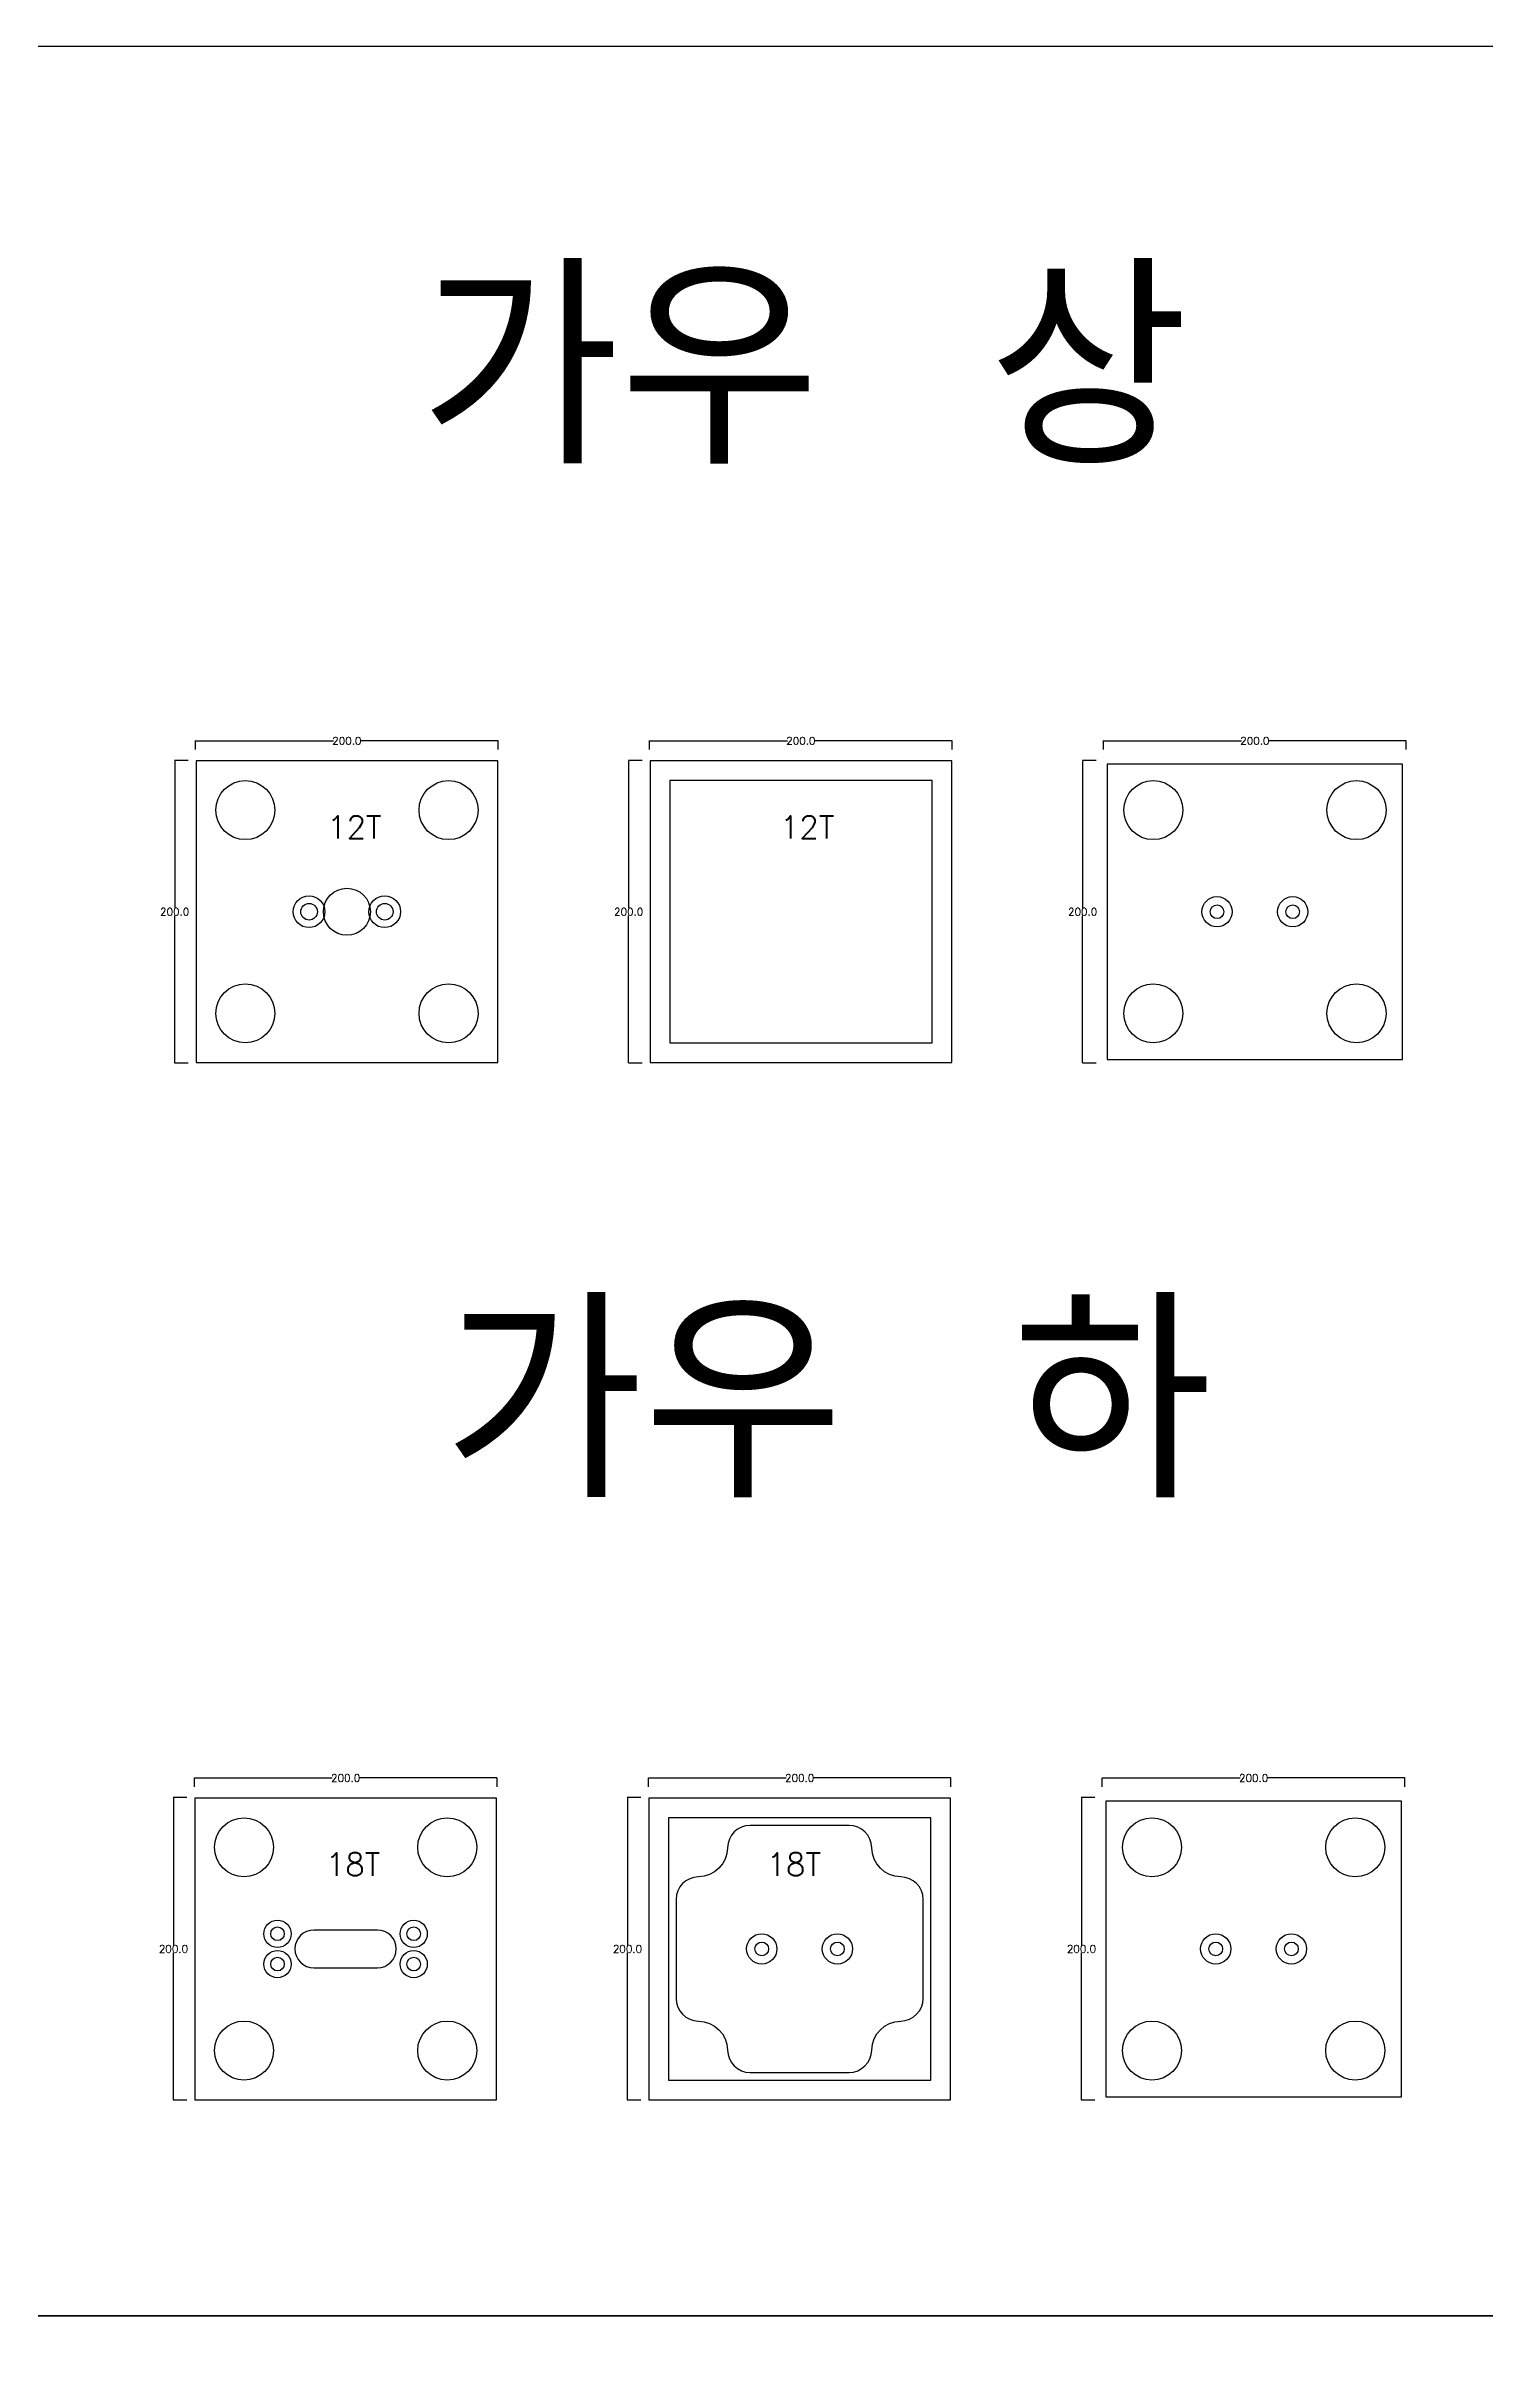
# Model space of a CAD drawing. Header units: millimetres. Extents: x 13291 to 28291, y 200 to 6643.
# Drawn here: x 14534 to 15484, y 4669 to 6200 of the extents above; entities that cross this region are included whole.
import ezdxf

# ---------------------------------------------------------------- set-up
doc = ezdxf.new("R2010")
doc.units = ezdxf.units.MM
for name, color, linetype in [('TEXT', 3, 'Continuous'), ('볼트 구멍', 7, 'Continuous'), ('치구', 7, 'Continuous'), ('치수', 7, 'Continuous')]:
    doc.layers.add(name, color=color, linetype=linetype)
doc.styles.get("Standard").update_dxf_attribs({"font": 'txt.shx', "bigfont": 'whgtxt.shx'})
doc.dimstyles.get("Standard").update_dxf_attribs({"dimtxt": 7, "dimasz": 0.18, "dimexe": 0.18, "dimexo": 0.0625, "dimgap": 0.09, "dimtad": 0, "dimtih": 1, "dimtoh": 1, "dimdec": 1, "dimzin": 0, "dimdsep": 46, "dimtxsty": 'Standard', "dimcen": 0.09, "dimadec": 0, "dimazin": 0, "dimtfac": 1, "dimtdec": 1, "dimtofl": 0, "dimtmove": 0, "dimatfit": 3, "dimfxl": 0, "dimtolj": 1, "dimtzin": 0, "dimarcsym": 0})

# ---------------------------------------------------------------- blocks, each defined once
blk = doc.blocks.new('*D520')
at = {"layer": 'Defpoints', "color": 0, "linetype": 'Continuous'}
for p in [(14626.8, 5042.2), (14617.9, 4842.2), (14626.8, 4842.2)]:
    blk.add_point(p, dxfattribs=at)
at = {"layer": '치수', "color": 0, "linetype": 'Continuous', "lineweight": -2}
for p, q in [((14626.7, 5042.2), (14617.7, 5042.2)), ((14617.9, 5042), (14617.9, 4944.8)), ((14617.9, 4842.4), (14617.9, 4939.6)), ((14626.7, 4842.2), (14617.7, 4842.2))]:
    blk.add_line(p, q, dxfattribs=at)
at = {"layer": '치수', "color": 0, "linetype": 'Continuous'}
for points in [[(14617.8, 5042), (14617.9, 5042), (14617.9, 5042.2)], [(14617.8, 4842.4), (14617.9, 4842.4), (14617.9, 4842.2)]]:
    blk.add_solid(points, dxfattribs=at)
at = {"layer": '치수', "color": 0, "linetype": 'Continuous', "insert": (14617.9, 4942.2), "char_height": 5, "attachment_point": 5}
blk.add_mtext('\\A1;200.0', dxfattribs=at)
blk = doc.blocks.new('*D522')
at = {"layer": 'Defpoints', "color": 0, "linetype": 'Continuous'}
for p in [(15131.7, 5055.2), (14931.7, 5049.3), (15131.7, 5049.3)]:
    blk.add_point(p, dxfattribs=at)
at = {"layer": '치수', "color": 0, "linetype": 'Continuous', "lineweight": -2}
for p, q in [((14931.7, 5049.4), (14931.7, 5055.4)), ((14931.8, 5055.2), (15022.8, 5055.2)), ((15131.5, 5055.2), (15040.5, 5055.2)), ((15131.7, 5049.4), (15131.7, 5055.4))]:
    blk.add_line(p, q, dxfattribs=at)
at = {"layer": '치수', "color": 0, "linetype": 'Continuous'}
for points in [[(14931.8, 5055.2), (14931.8, 5055.2), (14931.7, 5055.2)], [(15131.5, 5055.2), (15131.5, 5055.2), (15131.7, 5055.2)]]:
    blk.add_solid(points, dxfattribs=at)
at = {"layer": '치수', "color": 0, "linetype": 'Continuous', "insert": (15031.7, 5055.2), "char_height": 5, "attachment_point": 5}
blk.add_mtext('\\A1;200.0', dxfattribs=at)
blk = doc.blocks.new('*D521')
at = {"layer": 'Defpoints', "color": 0, "linetype": 'Continuous'}
for p in [(14926.8, 5042.2), (14917.9, 4842.2), (14926.8, 4842.2)]:
    blk.add_point(p, dxfattribs=at)
at = {"layer": '치수', "color": 0, "linetype": 'Continuous', "lineweight": -2}
for p, q in [((14926.7, 5042.2), (14917.7, 5042.2)), ((14917.9, 5042), (14917.9, 4944.8)), ((14917.9, 4842.4), (14917.9, 4939.6)), ((14926.7, 4842.2), (14917.7, 4842.2))]:
    blk.add_line(p, q, dxfattribs=at)
at = {"layer": '치수', "color": 0, "linetype": 'Continuous'}
for points in [[(14917.8, 5042), (14917.9, 5042), (14917.9, 5042.2)], [(14917.8, 4842.4), (14917.9, 4842.4), (14917.9, 4842.2)]]:
    blk.add_solid(points, dxfattribs=at)
at = {"layer": '치수', "color": 0, "linetype": 'Continuous', "insert": (14917.9, 4942.2), "char_height": 5, "attachment_point": 5}
blk.add_mtext('\\A1;200.0', dxfattribs=at)
blk = doc.blocks.new('*D523')
at = {"layer": 'Defpoints', "color": 0, "linetype": 'Continuous'}
for p in [(14831.7, 5055.2), (14631.7, 5049.3), (14831.7, 5049.3)]:
    blk.add_point(p, dxfattribs=at)
at = {"layer": '치수', "color": 0, "linetype": 'Continuous', "lineweight": -2}
for p, q in [((14631.7, 5049.4), (14631.7, 5055.4)), ((14631.8, 5055.2), (14722.8, 5055.2)), ((14831.5, 5055.2), (14740.5, 5055.2)), ((14831.7, 5049.4), (14831.7, 5055.4))]:
    blk.add_line(p, q, dxfattribs=at)
at = {"layer": '치수', "color": 0, "linetype": 'Continuous'}
for points in [[(14631.8, 5055.2), (14631.8, 5055.2), (14631.7, 5055.2)], [(14831.5, 5055.2), (14831.5, 5055.2), (14831.7, 5055.2)]]:
    blk.add_solid(points, dxfattribs=at)
at = {"layer": '치수', "color": 0, "linetype": 'Continuous', "insert": (14731.7, 5055.2), "char_height": 5, "attachment_point": 5}
blk.add_mtext('\\A1;200.0', dxfattribs=at)
blk = doc.blocks.new('*D519')
at = {"layer": 'Defpoints', "color": 0, "linetype": 'Continuous'}
for p in [(15226.8, 5042.2), (15217.9, 4842.2), (15226.8, 4842.2)]:
    blk.add_point(p, dxfattribs=at)
at = {"layer": '치수', "color": 0, "linetype": 'Continuous', "lineweight": -2}
for p, q in [((15226.7, 5042.2), (15217.7, 5042.2)), ((15217.9, 5042), (15217.9, 4944.8)), ((15217.9, 4842.4), (15217.9, 4939.6)), ((15226.7, 4842.2), (15217.7, 4842.2))]:
    blk.add_line(p, q, dxfattribs=at)
at = {"layer": '치수', "color": 0, "linetype": 'Continuous'}
for points in [[(15217.8, 5042), (15217.9, 5042), (15217.9, 5042.2)], [(15217.8, 4842.4), (15217.9, 4842.4), (15217.9, 4842.2)]]:
    blk.add_solid(points, dxfattribs=at)
at = {"layer": '치수', "color": 0, "linetype": 'Continuous', "insert": (15217.9, 4942.2), "char_height": 5, "attachment_point": 5}
blk.add_mtext('\\A1;200.0', dxfattribs=at)
blk = doc.blocks.new('*D511')
at = {"layer": 'Defpoints', "color": 0, "linetype": 'Continuous'}
for p in [(15431.7, 5055.2), (15231.7, 5049.3), (15431.7, 5049.3)]:
    blk.add_point(p, dxfattribs=at)
at = {"layer": '치수', "color": 0, "linetype": 'Continuous', "lineweight": -2}
for p, q in [((15231.7, 5049.4), (15231.7, 5055.4)), ((15231.8, 5055.2), (15322.8, 5055.2)), ((15431.5, 5055.2), (15340.5, 5055.2)), ((15431.7, 5049.4), (15431.7, 5055.4))]:
    blk.add_line(p, q, dxfattribs=at)
at = {"layer": '치수', "color": 0, "linetype": 'Continuous'}
for points in [[(15231.8, 5055.2), (15231.8, 5055.2), (15231.7, 5055.2)], [(15431.5, 5055.2), (15431.5, 5055.2), (15431.7, 5055.2)]]:
    blk.add_solid(points, dxfattribs=at)
at = {"layer": '치수', "color": 0, "linetype": 'Continuous', "insert": (15331.7, 5055.2), "char_height": 5, "attachment_point": 5}
blk.add_mtext('\\A1;200.0', dxfattribs=at)
blk = doc.blocks.new('*D545')
at = {"layer": 'Defpoints', "color": 0, "linetype": 'Continuous'}
for p in [(15227.6, 5727.7), (15218.7, 5527.7), (15227.6, 5527.7)]:
    blk.add_point(p, dxfattribs=at)
at = {"layer": '치수', "color": 0, "linetype": 'Continuous', "lineweight": -2}
for p, q in [((15227.6, 5727.7), (15218.5, 5727.7)), ((15218.7, 5727.5), (15218.7, 5630.3)), ((15218.7, 5527.9), (15218.7, 5625.1)), ((15227.6, 5527.7), (15218.5, 5527.7))]:
    blk.add_line(p, q, dxfattribs=at)
at = {"layer": '치수', "color": 0, "linetype": 'Continuous'}
for points in [[(15218.7, 5727.5), (15218.7, 5727.5), (15218.7, 5727.7)], [(15218.7, 5527.9), (15218.7, 5527.9), (15218.7, 5527.7)]]:
    blk.add_solid(points, dxfattribs=at)
at = {"layer": '치수', "color": 0, "linetype": 'Continuous', "insert": (15218.7, 5627.7), "char_height": 5, "attachment_point": 5}
blk.add_mtext('\\A1;200.0', dxfattribs=at)
blk = doc.blocks.new('*D543')
at = {"layer": 'Defpoints', "color": 0, "linetype": 'Continuous'}
for p in [(14927.6, 5727.7), (14918.7, 5527.7), (14927.6, 5527.7)]:
    blk.add_point(p, dxfattribs=at)
at = {"layer": '치수', "color": 0, "linetype": 'Continuous', "lineweight": -2}
for p, q in [((14927.6, 5727.7), (14918.5, 5727.7)), ((14918.7, 5727.5), (14918.7, 5630.3)), ((14918.7, 5527.9), (14918.7, 5625.1)), ((14927.6, 5527.7), (14918.5, 5527.7))]:
    blk.add_line(p, q, dxfattribs=at)
at = {"layer": '치수', "color": 0, "linetype": 'Continuous'}
for points in [[(14918.7, 5727.5), (14918.7, 5727.5), (14918.7, 5727.7)], [(14918.7, 5527.9), (14918.7, 5527.9), (14918.7, 5527.7)]]:
    blk.add_solid(points, dxfattribs=at)
at = {"layer": '치수', "color": 0, "linetype": 'Continuous', "insert": (14918.7, 5627.7), "char_height": 5, "attachment_point": 5}
blk.add_mtext('\\A1;200.0', dxfattribs=at)
blk = doc.blocks.new('*D532')
at = {"layer": 'Defpoints', "color": 0, "linetype": 'Continuous'}
for p in [(14627.6, 5727.7), (14618.7, 5527.7), (14627.6, 5527.7)]:
    blk.add_point(p, dxfattribs=at)
at = {"layer": '치수', "color": 0, "linetype": 'Continuous', "lineweight": -2}
for p, q in [((14627.6, 5727.7), (14618.5, 5727.7)), ((14618.7, 5727.5), (14618.7, 5630.3)), ((14618.7, 5527.9), (14618.7, 5625.1)), ((14627.6, 5527.7), (14618.5, 5527.7))]:
    blk.add_line(p, q, dxfattribs=at)
at = {"layer": '치수', "color": 0, "linetype": 'Continuous'}
for points in [[(14618.7, 5727.5), (14618.7, 5727.5), (14618.7, 5727.7)], [(14618.7, 5527.9), (14618.7, 5527.9), (14618.7, 5527.7)]]:
    blk.add_solid(points, dxfattribs=at)
at = {"layer": '치수', "color": 0, "linetype": 'Continuous', "insert": (14618.7, 5627.7), "char_height": 5, "attachment_point": 5}
blk.add_mtext('\\A1;200.0', dxfattribs=at)
blk = doc.blocks.new('*D542')
at = {"layer": 'Defpoints', "color": 0, "linetype": 'Continuous'}
for p in [(15132.5, 5740.7), (14932.5, 5734.8), (15132.5, 5734.8)]:
    blk.add_point(p, dxfattribs=at)
at = {"layer": '치수', "color": 0, "linetype": 'Continuous', "lineweight": -2}
for p, q in [((14932.5, 5734.9), (14932.5, 5740.9)), ((14932.7, 5740.7), (15023.7, 5740.7)), ((15132.3, 5740.7), (15041.4, 5740.7)), ((15132.5, 5734.9), (15132.5, 5740.9))]:
    blk.add_line(p, q, dxfattribs=at)
at = {"layer": '치수', "color": 0, "linetype": 'Continuous'}
for points in [[(14932.7, 5740.7), (14932.7, 5740.7), (14932.5, 5740.7)], [(15132.3, 5740.7), (15132.3, 5740.7), (15132.5, 5740.7)]]:
    blk.add_solid(points, dxfattribs=at)
at = {"layer": '치수', "color": 0, "linetype": 'Continuous', "insert": (15032.5, 5740.7), "char_height": 5, "attachment_point": 5}
blk.add_mtext('\\A1;200.0', dxfattribs=at)
blk = doc.blocks.new('*D544')
at = {"layer": 'Defpoints', "color": 0, "linetype": 'Continuous'}
for p in [(14832.5, 5740.7), (14632.5, 5734.8), (14832.5, 5734.8)]:
    blk.add_point(p, dxfattribs=at)
at = {"layer": '치수', "color": 0, "linetype": 'Continuous', "lineweight": -2}
for p, q in [((14632.5, 5734.9), (14632.5, 5740.9)), ((14632.7, 5740.7), (14723.7, 5740.7)), ((14832.3, 5740.7), (14741.4, 5740.7)), ((14832.5, 5734.9), (14832.5, 5740.9))]:
    blk.add_line(p, q, dxfattribs=at)
at = {"layer": '치수', "color": 0, "linetype": 'Continuous'}
for points in [[(14632.7, 5740.7), (14632.7, 5740.7), (14632.5, 5740.7)], [(14832.3, 5740.7), (14832.3, 5740.7), (14832.5, 5740.7)]]:
    blk.add_solid(points, dxfattribs=at)
at = {"layer": '치수', "color": 0, "linetype": 'Continuous', "insert": (14732.5, 5740.7), "char_height": 5, "attachment_point": 5}
blk.add_mtext('\\A1;200.0', dxfattribs=at)
blk = doc.blocks.new('*D547')
at = {"layer": 'Defpoints', "color": 0, "linetype": 'Continuous'}
for p in [(15432.5, 5740.7), (15232.5, 5734.8), (15432.5, 5734.8)]:
    blk.add_point(p, dxfattribs=at)
at = {"layer": '치수', "color": 0, "linetype": 'Continuous', "lineweight": -2}
for p, q in [((15232.5, 5734.9), (15232.5, 5740.9)), ((15232.7, 5740.7), (15323.7, 5740.7)), ((15432.3, 5740.7), (15341.4, 5740.7)), ((15432.5, 5734.9), (15432.5, 5740.9))]:
    blk.add_line(p, q, dxfattribs=at)
at = {"layer": '치수', "color": 0, "linetype": 'Continuous'}
for points in [[(15232.7, 5740.7), (15232.7, 5740.7), (15232.5, 5740.7)], [(15432.3, 5740.7), (15432.3, 5740.7), (15432.5, 5740.7)]]:
    blk.add_solid(points, dxfattribs=at)
at = {"layer": '치수', "color": 0, "linetype": 'Continuous', "insert": (15332.5, 5740.7), "char_height": 5, "attachment_point": 5}
blk.add_mtext('\\A1;200.0', dxfattribs=at)

msp = doc.modelspace()

# ---------------------------------------------------------------- linework, layer by layer
at = {"layer": 'TEXT', "color": 6}
for points in [[(13291.441, 4699.699), (13291.441, 6199.699), (16291.441, 6199.699), (16291.441, 4699.699)], [(13291.441, 3199.699), (13291.441, 4699.699), (16291.441, 4699.699), (16291.441, 3199.699)]]:
    msp.add_lwpolyline(points, close=True, dxfattribs=at)
at = {"layer": '볼트 구멍', "color": 3}
msp.add_lwpolyline([(14752.655, 4954.723), (14710.655, 4954.723, 1), (14710.655, 4929.723), (14752.655, 4929.723, 1)], format="xyb", close=True, dxfattribs=at)
at = {"layer": '볼트 구멍', "color": 6}
for centre, radius in [((14707.511, 5627.711), 10.5), ((14757.511, 5627.711), 10.5), ((15307.511, 5627.711), 10), ((15357.511, 5627.711), 10), ((14686.655, 4952.223), 9), ((14776.655, 4952.223), 9), ((15006.655, 4942.223), 10), ((15056.655, 4942.223), 10), ((15306.655, 4942.223), 10), ((15356.655, 4942.223), 10), ((14686.655, 4932.223), 9), ((14776.655, 4932.223), 9)]:
    msp.add_circle(centre, radius, dxfattribs=at)
at = {"layer": '볼트 구멍', "color": 3}
for centre, radius in [((14707.511, 5627.711), 5.5), ((14732.511, 5627.711), 15.5), ((14757.511, 5627.711), 5.5), ((15307.511, 5627.711), 4.5), ((15357.511, 5627.711), 4.5), ((14686.655, 4952.223), 4.5), ((14776.655, 4952.223), 4.5), ((15006.655, 4942.223), 4.5), ((15056.655, 4942.223), 4.5), ((15306.655, 4942.223), 4.5), ((15356.655, 4942.223), 4.5), ((14686.655, 4932.223), 4.5), ((14776.655, 4932.223), 4.5)]:
    msp.add_circle(centre, radius, dxfattribs=at)
at = {"layer": '치구'}
for points in [[(14632.861, 5727.361), (14632.861, 5528.061), (14832.161, 5528.061), (14832.161, 5727.361)], [(14932.861, 5727.361), (14932.861, 5528.061), (15132.161, 5528.061), (15132.161, 5727.361)], [(15234.861, 5725.361), (15234.861, 5530.061), (15430.161, 5530.061), (15430.161, 5725.361)], [(14945.861, 5714.361), (14945.861, 5541.061), (15119.161, 5541.061), (15119.161, 5714.361)], [(14632.005, 5041.873), (14632.005, 4842.573), (14831.305, 4842.573), (14831.305, 5041.873)], [(14932.005, 5041.873), (14932.005, 4842.573), (15131.305, 4842.573), (15131.305, 5041.873)], [(15234.005, 5039.873), (15234.005, 4844.573), (15429.305, 4844.573), (15429.305, 5039.873)], [(14945.005, 5028.873), (14945.005, 4855.573), (15118.305, 4855.573), (15118.305, 5028.873)]]:
    msp.add_lwpolyline(points, close=True, dxfattribs=at)
msp.add_lwpolyline([(14950.005, 4974.877), (14950.005, 4909.57, 0.40997493), (14964.788, 4894.571, -0.40574887), (14984.003, 4875.356, 0.40997493), (14999.002, 4860.573), (15064.309, 4860.573, 0.40997493), (15079.307, 4875.356, -0.40574887), (15098.523, 4894.571, 0.40997493), (15113.305, 4909.57), (15113.305, 4974.877, 0.40997493), (15098.523, 4989.875, -0.40574887), (15079.307, 5009.091, 0.40997493), (15064.309, 5023.873), (14999.002, 5023.873, 0.40997493), (14984.003, 5009.091, -0.40574887), (14964.788, 4989.875, 0.40997493)], format="xyb", close=True, dxfattribs=at)
for centre in [(14665.361, 5694.861), (14799.661, 5694.861), (15265.361, 5694.861), (15399.661, 5694.861), (14665.361, 5560.561), (14799.661, 5560.561), (15265.361, 5560.561), (15399.661, 5560.561), (14664.505, 5009.373), (14798.805, 5009.373), (15264.505, 5009.373), (15398.805, 5009.373), (14664.505, 4875.073), (14798.805, 4875.073), (15264.505, 4875.073), (15398.805, 4875.073)]:
    msp.add_circle(centre, 19.5, dxfattribs=at)

# ---------------------------------------------------------------- texts
at = {"layer": 'TEXT', "linetype": 'Continuous'}
for s, p in [('가우 상', (14780.558, 5923.631)), ('가우 하', (14796.22, 5240.411))]:
    msp.add_text(s, height=125, dxfattribs=at).set_placement(p)
at = {"layer": '치구', "color": 1}
for s, p in [('12T', (14719.418, 5676.132)), ('12T', (15018.67, 5676.132)), ('18T', (14718.562, 4990.645)), ('18T', (15009.839, 4990.645))]:
    msp.add_text(s, height=15, dxfattribs=at).set_placement(p)

# ---------------------------------------------------------------- dimensions: what is measured, and where the dimension line sits
at = {"layer": '치수', "color": 4, "linetype": 'Continuous'}
for base, p1, p2, picture, middle in [((14832.511, 5740.701), (14632.511, 5734.817), (14832.511, 5734.817), '*D544', (14732.511, 5740.701)), ((15132.511, 5740.701), (14932.511, 5734.817), (15132.511, 5734.817), '*D542', (15032.511, 5740.701)), ((15432.511, 5740.701), (15232.511, 5734.817), (15432.511, 5734.817), '*D547', (15332.511, 5740.701)), ((14831.655, 5055.214), (14631.655, 5049.33), (14831.655, 5049.33), '*D523', (14731.655, 5055.214)), ((15131.655, 5055.214), (14931.655, 5049.33), (15131.655, 5049.33), '*D522', (15031.655, 5055.214)), ((15431.655, 5055.214), (15231.655, 5049.33), (15431.655, 5049.33), '*D511', (15331.655, 5055.214))]:
    dim = msp.add_linear_dim(base=base, p1=p1, p2=p2, dimstyle='Standard', override={"dimtxt": 5}, dxfattribs=at)
    dim.commit()
    dim.dimension.update_dxf_attribs({"geometry": picture, "text_midpoint": middle})
for base, p1, p2, picture, middle in [((14618.715, 5527.711), (14627.62, 5727.711), (14627.62, 5527.711), '*D532', (14618.715, 5627.711)), ((14918.715, 5527.711), (14927.62, 5727.711), (14927.62, 5527.711), '*D543', (14918.715, 5627.711)), ((15218.715, 5527.711), (15227.62, 5727.711), (15227.62, 5527.711), '*D545', (15218.715, 5627.711)), ((14617.859, 4842.223), (14626.764, 5042.223), (14626.764, 4842.223), '*D520', (14617.859, 4942.223)), ((14917.859, 4842.223), (14926.764, 5042.223), (14926.764, 4842.223), '*D521', (14917.859, 4942.223)), ((15217.859, 4842.223), (15226.764, 5042.223), (15226.764, 4842.223), '*D519', (15217.859, 4942.223))]:
    dim = msp.add_linear_dim(base=base, p1=p1, p2=p2, angle=90, dimstyle='Standard', override={"dimtxt": 5}, dxfattribs=at)
    dim.commit()
    dim.dimension.update_dxf_attribs({"geometry": picture, "text_midpoint": middle})

doc.saveas('drawing.dxf')
